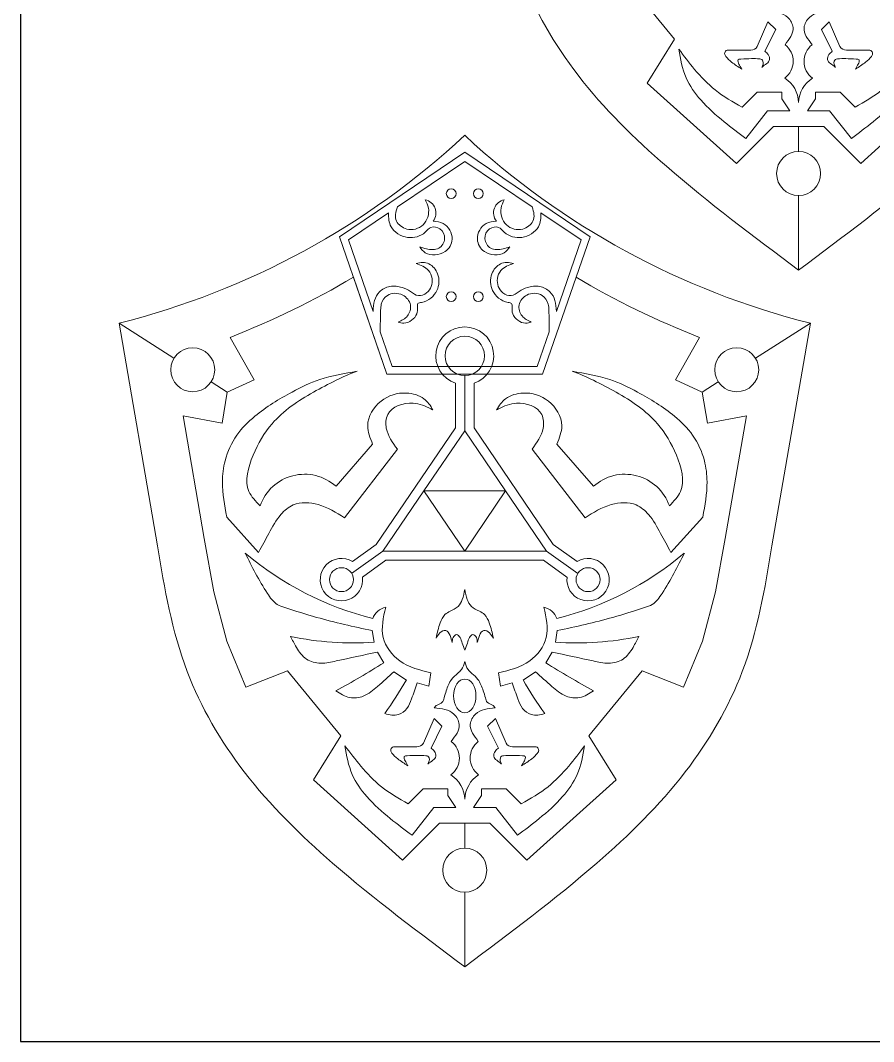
# Model space of a CAD drawing. Header units: inches. Extents: x 0 to 12, y 0 to 12.
# Drawn here: x 0 to 2.053, y 0 to 2.457 of the extents above; entities that cross this region are included whole.
import ezdxf

# ---------------------------------------------------------------- set-up
doc = ezdxf.new("R2010")
doc.units = ezdxf.units.IN
doc.header["$MEASUREMENT"] = 0
doc.layers.get('0').update_dxf_attribs({"color": 5})

msp = doc.modelspace()

# ---------------------------------------------------------------- linework, layer by layer
at = {"lineweight": 0}
for p, q in [((1.4456, 2.5676), (1.5741, 2.4115)), ((1.773, 2.3937), (1.7987, 2.4535)), ((1.8173, 2.4349), (1.7914, 2.3822)), ((1.7987, 2.4535), (1.8173, 2.4349)), ((1.9461, 2.4535), (1.9275, 2.4349)), ((1.9275, 2.4349), (1.9534, 2.3822)), ((1.9718, 2.3937), (1.9461, 2.4535)), ((1.5741, 2.4115), (1.5082, 2.3059)), ((1.7036, 2.385), (1.7574, 2.385)), ((2.0412, 2.385), (1.9874, 2.385)), ((1.5082, 2.3059), (1.723, 2.1124)), ((2.0218, 2.1124), (2.2366, 2.3059)), ((1.7364, 2.2479), (1.7723, 2.2839)), ((1.7723, 2.2839), (1.832, 2.2839)), ((1.832, 2.2839), (1.832, 2.2676)), ((1.832, 2.2676), (1.8513, 2.2391)), ((1.9128, 2.2676), (1.8935, 2.2391)), ((1.9724, 2.2839), (1.9128, 2.2839)), ((1.9128, 2.2839), (1.9128, 2.2676)), ((2.0084, 2.2479), (1.9724, 2.2839)), ((1.7979, 2.2391), (1.7455, 2.1722)), ((1.8513, 2.2391), (1.7979, 2.2391)), ((1.8935, 2.2391), (1.9469, 2.2391)), ((1.9469, 2.2391), (1.9993, 2.1722)), ((1.723, 2.1124), (1.812, 2.2014)), ((1.812, 2.2014), (1.8724, 2.2014)), ((1.8724, 2.2014), (1.9328, 2.2014)), ((1.8724, 2.1414), (1.8724, 2.2014)), ((1.9328, 2.2014), (2.0218, 2.1124)), ((1.0691, 2.1393), (0.7674, 1.9356)), ((1.3708, 1.9356), (1.0691, 2.1393)), ((0.907, 2.0079), (1.0691, 2.1174)), ((1.0691, 2.1174), (1.2312, 2.0079)), ((1.8724, 1.8561), (1.8724, 2.0354)), ((0.7891, 1.9284), (0.8857, 1.9936)), ((1.2525, 1.9936), (1.3491, 1.9284)), ((0.7674, 1.9356), (0.8817, 1.6058)), ((0.8487, 1.7564), (0.7891, 1.9284)), ((1.2565, 1.6058), (1.3708, 1.9356)), ((1.3491, 1.9284), (1.2895, 1.7564)), ((0.8817, 1.6058), (0.8011, 1.8385)), ((1.3371, 1.8385), (1.2565, 1.6058)), ((0.3695, 1.644), (0.2375, 1.728)), ((1.9007, 1.728), (1.7687, 1.644)), ((0.8946, 1.6239), (0.8658, 1.7071)), ((1.2724, 1.7071), (1.2436, 1.6239)), ((0.5045, 1.6941), (0.5623, 1.5916)), ((1.5759, 1.5916), (1.6337, 1.6941)), ((1.0691, 1.6239), (0.8946, 1.6239)), ((1.2436, 1.6239), (1.0691, 1.6239)), ((1.0691, 1.6058), (0.8817, 1.6058)), ((0.8817, 1.6058), (1.0691, 1.6058)), ((1.2565, 1.6058), (1.0691, 1.6058)), ((1.0691, 1.6058), (1.2565, 1.6058)), ((1.0691, 1.4696), (1.0691, 1.6022)), ((0.4977, 1.5625), (0.459, 1.5871)), ((0.5623, 1.5916), (0.4977, 1.5625)), ((1.0468, 1.5835), (1.0468, 1.4765)), ((1.0914, 1.4765), (1.0914, 1.5835)), ((1.6405, 1.5625), (1.5759, 1.5916)), ((1.6792, 1.5871), (1.6405, 1.5625)), ((0.4977, 1.5625), (0.4852, 1.4875)), ((1.653, 1.4875), (1.6405, 1.5625)), ((0.4852, 1.4875), (0.3913, 1.5055)), ((0.3913, 1.5055), (0.4423, 1.2103)), ((1.7469, 1.5055), (1.653, 1.4875)), ((1.6959, 1.2103), (1.7469, 1.5055)), ((1.0468, 1.4765), (0.856, 1.1959)), ((1.2822, 1.1959), (1.0914, 1.4765)), ((1.0691, 1.4696), (0.9706, 1.3248)), ((1.1675, 1.3248), (1.0691, 1.4696)), ((0.7594, 1.3358), (0.8474, 1.4374)), ((0.9072, 1.4249), (0.7797, 1.26)), ((1.231, 1.4249), (1.3585, 1.26)), ((1.3788, 1.3358), (1.2908, 1.4374)), ((0.9706, 1.3248), (0.8722, 1.1801)), ((1.0691, 1.1801), (0.9706, 1.3248)), ((0.9706, 1.3248), (1.1675, 1.3248)), ((1.1675, 1.3248), (1.0691, 1.1801)), ((1.266, 1.1801), (1.1675, 1.3248)), ((0.5732, 1.1769), (0.4963, 1.2619)), ((1.565, 1.1769), (1.6419, 1.2619)), ((0.4423, 1.2103), (0.4656, 1.0821)), ((1.6726, 1.0821), (1.6959, 1.2103)), ((0.8722, 1.1801), (0.797, 1.1262)), ((0.856, 1.1959), (0.7988, 1.1549)), ((0.8722, 1.1801), (1.0691, 1.1801)), ((1.0691, 1.1801), (1.266, 1.1801)), ((1.266, 1.1801), (1.3412, 1.1262)), ((1.3394, 1.1549), (1.2822, 1.1959)), ((0.8231, 1.1174), (0.8794, 1.1578)), ((0.8794, 1.1578), (1.0691, 1.1578)), ((1.0691, 1.1578), (1.2588, 1.1578)), ((1.2588, 1.1578), (1.3151, 1.1174)), ((0.4656, 1.0821), (0.4967, 0.963)), ((1.6414, 0.963), (1.6726, 1.0821)), ((0.8508, 0.9611), (0.8466, 0.9885)), ((1.2874, 0.9611), (1.2916, 0.9885)), ((0.4967, 0.963), (0.5424, 0.8527)), ((1.5958, 0.8527), (1.6414, 0.963)), ((0.8742, 0.9112), (0.859, 0.9367)), ((1.264, 0.9112), (1.2792, 0.9367)), ((0.5424, 0.8527), (0.6423, 0.8916)), ((0.6423, 0.8916), (0.7708, 0.7355)), ((0.9286, 0.8698), (0.8986, 0.8897)), ((0.9879, 0.8872), (0.983, 0.8552)), ((1.1503, 0.8872), (1.1552, 0.8552)), ((1.2096, 0.8698), (1.2396, 0.8897)), ((1.3673, 0.7355), (1.4959, 0.8916)), ((1.4959, 0.8916), (1.5958, 0.8527)), ((0.983, 0.8552), (0.9549, 0.8626)), ((1.1552, 0.8552), (1.1833, 0.8626)), ((0.9697, 0.7177), (0.9954, 0.7775)), ((0.9954, 0.7775), (1.014, 0.7589)), ((1.1428, 0.7775), (1.1242, 0.7589)), ((1.1685, 0.7177), (1.1428, 0.7775)), ((1.014, 0.7589), (0.9881, 0.7062)), ((1.1242, 0.7589), (1.1501, 0.7062)), ((0.7708, 0.7355), (0.7049, 0.6299)), ((1.4333, 0.6299), (1.3673, 0.7355)), ((0.9003, 0.709), (0.9541, 0.709)), ((1.2379, 0.709), (1.1841, 0.709)), ((0.7049, 0.6299), (0.9197, 0.4364)), ((1.2185, 0.4364), (1.4333, 0.6299)), ((0.9331, 0.5719), (0.969, 0.6079)), ((0.969, 0.6079), (1.0287, 0.6079)), ((1.0287, 0.6079), (1.0287, 0.5916)), ((1.0287, 0.5916), (1.048, 0.5631)), ((1.1095, 0.5916), (1.0902, 0.5631)), ((1.1691, 0.6079), (1.1095, 0.6079)), ((1.1095, 0.6079), (1.1095, 0.5916)), ((1.2051, 0.5719), (1.1691, 0.6079)), ((0.9946, 0.5631), (0.9422, 0.4962)), ((1.048, 0.5631), (0.9946, 0.5631)), ((1.0902, 0.5631), (1.1436, 0.5631)), ((1.1436, 0.5631), (1.196, 0.4962)), ((0.9197, 0.4364), (1.0087, 0.5254)), ((1.0087, 0.5254), (1.0691, 0.5254)), ((1.0691, 0.5254), (1.1295, 0.5254)), ((1.0691, 0.4654), (1.0691, 0.5254)), ((1.1295, 0.5254), (1.2185, 0.4364)), ((1.0691, 0.1801), (1.0691, 0.3594))]:
    msp.add_line(p, q, dxfattribs=at)
at = {"color": 250, "lineweight": 0}
for p, q in [((0.2375, 1.728), (0.33, 1.1929)), ((1.8082, 1.1929), (1.9007, 1.728))]:
    msp.add_line(p, q, dxfattribs=at)
msp.add_lwpolyline([(0, 0), (12, 0), (12, 12), (0, 12)], close=True)
at = {"lineweight": 0}
for centre, radius in [((1.8724, 2.0884), 0.053), ((1.0365, 2.0398), 0.0118), ((1.1017, 2.0398), 0.0118), ((1.0365, 1.7921), 0.0118), ((1.1017, 1.7921), 0.0118), ((0.4146, 1.6162), 0.053), ((1.7235, 1.6162), 0.053), ((1.0691, 0.4124), 0.053)]:
    msp.add_circle(centre, radius, dxfattribs=at)
for centre, radius, start, end in [((1.7571, 2.4039), 0.0189, 271.0459, 327.1361), ((1.8088, 2.3581), 0.0506, 306.8379, 52.1804), ((1.936, 2.3581), 0.0506, 127.8196, 233.1621), ((1.9877, 2.4039), 0.0189, 212.8639, 268.9541), ((1.8, 2.2566), 0.0724, 1.9204, 57.3192), ((1.9448, 2.2566), 0.0724, 122.6808, 178.0796), ((0.9672, 1.9933), 0.0326, 322.4729, 78.1054), ((1.171, 1.9933), 0.0326, 101.8946, 217.5271), ((-0.2269, 3.5734), 2.0166, 291.266, 300.649), ((2.3651, 3.5734), 2.0166, 239.351, 248.734), ((1.0691, 1.6496), 0.0697, 90, 251.3478), ((1.0691, 1.6496), 0.0474, 0, 180), ((1.0691, 1.6496), 0.0697, 288.6522, 90), ((1.0691, 1.6496), 0.0474, 180, 0), ((0.6836, 1.2516), 0.1132, 48.0042, 160.7442), ((1.4545, 1.2516), 0.1132, 19.2558, 131.9958), ((1.041, 1.7737), 0.7804, 230.1334, 255.6659), ((0.7724, 1.1112), 0.051, 58.8504, 7.0054), ((1.0972, 1.7737), 0.7804, 284.3341, 309.8666), ((1.3658, 1.1112), 0.051, 172.9946, 121.1496), ((0.7724, 1.1112), 0.0288, 0, 180), ((1.3658, 1.1112), 0.0288, 0, 180), ((0.7724, 1.1112), 0.0288, 180, 0), ((1.3658, 1.1112), 0.0288, 180, 0), ((0.8872, 1.0041), 0.0417, 101.4674, 161.1937), ((1.251, 1.0041), 0.0417, 18.8063, 78.5326), ((0.7988, 1.6705), 0.7114, 257.9267, 274.1924), ((1.3394, 1.6705), 0.7114, 265.8076, 282.0733), ((-0.1484, 2.5321), 1.9165, 298.2597, 302.2494), ((2.2866, 2.5321), 1.9165, 237.7506, 241.7403), ((0.0763, 1.3598), 0.9831, 324.5017, 330.1066), ((2.0619, 1.3598), 0.9831, 209.8934, 215.4983), ((0.9538, 0.7279), 0.0189, 271.0459, 327.1361), ((1.0055, 0.6821), 0.0506, 306.8379, 52.1804), ((1.1327, 0.6821), 0.0506, 127.8196, 233.1621), ((1.1844, 0.7279), 0.0189, 212.8639, 268.9541), ((0.9967, 0.5806), 0.0724, 1.9204, 57.3192), ((1.1415, 0.5806), 0.0724, 122.6808, 178.0796)]:
    msp.add_arc(centre, radius, start, end, dxfattribs=at)
at = {"color": 250, "lineweight": 0}
for centre, start, end in [((-0.2269, 3.5734), 284.1261, 312.9293), ((2.3651, 3.5734), 227.0707, 255.8739)]:
    msp.add_arc(centre, 1.9029, start, end, dxfattribs=at)
at = {"lineweight": 0}
msp.add_ellipse((1.0691, 0.8317), major_axis=(0, 0.0405), ratio=0.665933, dxfattribs=at)
at = {"color": 250, "lineweight": 0}
for points in [[(1.8724, 1.8561), (1.7643, 1.9366), (1.5744, 2.0779), (1.3374, 2.3088), (1.1839, 2.5713), (1.15, 2.7659), (1.1333, 2.8689)], [(1.8724, 1.8561), (1.9805, 1.9366), (2.1704, 2.0779), (2.4074, 2.3088), (2.5609, 2.5713), (2.5948, 2.7659), (2.6115, 2.8689)], [(1.0691, 0.1801), (0.961, 0.2606), (0.7711, 0.4019), (0.5341, 0.6328), (0.3806, 0.8953), (0.3467, 1.0899), (0.33, 1.1929)], [(1.0691, 0.1801), (1.1772, 0.2606), (1.3671, 0.4019), (1.6041, 0.6328), (1.7576, 0.8953), (1.7915, 1.0899), (1.8082, 1.1929)]]:
    msp.add_open_spline(points, degree=3, knots=[0, 0, 0, 0, 0.0808468, 0.1419248, 0.197496, 0.2597021, 0.2597021, 0.2597021, 0.2597021], dxfattribs=at)
at = {"lineweight": 0}
for points, knots in [([(1.8398, 2.3981), (1.8501, 2.4114), (1.8666, 2.4327), (1.844, 2.4742), (1.8166, 2.4772), (1.7989, 2.4791)], [0, 0, 0, 0, 0.00906876, 0.01459213, 0.02458282, 0.02458282, 0.02458282, 0.02458282]), ([(1.905, 2.3981), (1.8947, 2.4114), (1.8781, 2.4327), (1.9008, 2.4742), (1.9282, 2.4772), (1.9459, 2.4791)], [0, 0, 0, 0, 0.00906876, 0.01459213, 0.02458282, 0.02458282, 0.02458282, 0.02458282]), ([(1.7455, 2.1722), (1.728, 2.1855), (1.6898, 2.2142), (1.6381, 2.2599), (1.596, 2.3189), (1.5882, 2.3639), (1.5841, 2.3876)], [0, 0, 0, 0, 0.01319771, 0.02863214, 0.04139854, 0.05566643, 0.05566643, 0.05566643, 0.05566643]), ([(1.7364, 2.2479), (1.7141, 2.2606), (1.6713, 2.2849), (1.6229, 2.336), (1.5965, 2.3711), (1.5841, 2.3876)], [0, 0, 0, 0, 0.0153222, 0.02936662, 0.04175131, 0.04175131, 0.04175131, 0.04175131]), ([(1.7357, 2.3395), (1.7273, 2.3448), (1.7133, 2.3537), (1.6995, 2.3663), (1.6929, 2.3767), (1.697, 2.3847), (1.7017, 2.3849), (1.7036, 2.385)], [0, 0, 0, 0, 0.00596177, 0.00986587, 0.01130521, 0.01296865, 0.01403095, 0.01403095, 0.01403095, 0.01403095]), ([(1.9993, 2.1722), (2.0168, 2.1855), (2.055, 2.2142), (2.1067, 2.2599), (2.1488, 2.3189), (2.1566, 2.3639), (2.1607, 2.3876)], [0, 0, 0, 0, 0.01319771, 0.02863214, 0.04139854, 0.05566643, 0.05566643, 0.05566643, 0.05566643]), ([(2.0084, 2.2479), (2.0307, 2.2606), (2.0735, 2.2849), (2.1219, 2.336), (2.1483, 2.3711), (2.1607, 2.3876)], [0, 0, 0, 0, 0.0153222, 0.02936662, 0.04175131, 0.04175131, 0.04175131, 0.04175131]), ([(2.0091, 2.3395), (2.0175, 2.3448), (2.0315, 2.3537), (2.0453, 2.3663), (2.0519, 2.3767), (2.0478, 2.3847), (2.0431, 2.3849), (2.0412, 2.385)], [0, 0, 0, 0, 0.00596177, 0.00986587, 0.01130521, 0.01296865, 0.01403095, 0.01403095, 0.01403095, 0.01403095]), ([(1.7357, 2.3395), (1.7333, 2.3436), (1.73, 2.3492), (1.7266, 2.3562), (1.7257, 2.3633), (1.7415, 2.3639), (1.7567, 2.3646), (1.7738, 2.3647), (1.7842, 2.363), (1.7889, 2.3554), (1.7864, 2.3484), (1.7838, 2.3438)], [0, 0, 0, 0, 0.00278599, 0.00388366, 0.00486863, 0.00626844, 0.01134116, 0.01538852, 0.01640716, 0.01732059, 0.0203083, 0.0203083, 0.0203083, 0.0203083]), ([(1.7914, 2.3822), (1.7943, 2.3798), (1.8004, 2.3749), (1.8062, 2.3568), (1.7908, 2.35), (1.784, 2.344), (1.7838, 2.3438)], [0, 0, 0, 0, 0.002263082, 0.004672888, 0.009805081, 0.009973743, 0.009973743, 0.009973743, 0.009973743]), ([(1.9534, 2.3822), (1.9505, 2.3798), (1.9444, 2.3749), (1.9386, 2.3568), (1.954, 2.35), (1.9608, 2.344), (1.961, 2.3438)], [0, 0, 0, 0, 0.002263082, 0.004672888, 0.009805081, 0.009973743, 0.009973743, 0.009973743, 0.009973743]), ([(2.0091, 2.3395), (2.0115, 2.3436), (2.0148, 2.3492), (2.0182, 2.3562), (2.0191, 2.3633), (2.0033, 2.3639), (1.9881, 2.3646), (1.971, 2.3647), (1.9606, 2.363), (1.9559, 2.3554), (1.9584, 2.3484), (1.961, 2.3438)], [0, 0, 0, 0, 0.00278599, 0.00388366, 0.00486863, 0.00626844, 0.01134116, 0.01538852, 0.01640716, 0.01732059, 0.0203083, 0.0203083, 0.0203083, 0.0203083]), ([(0.9739, 2.0252), (0.9772, 2.0187), (0.9868, 1.9994), (0.9745, 1.9594), (0.9315, 1.9478), (0.8982, 1.9736), (0.9026, 1.9956), (0.907, 2.0079)], [0, 0, 0, 0, 0.00433671, 0.01277802, 0.0209013, 0.027078, 0.03417887, 0.03417887, 0.03417887, 0.03417887]), ([(1.1643, 2.0252), (1.161, 2.0187), (1.1514, 1.9994), (1.1637, 1.9594), (1.2067, 1.9478), (1.24, 1.9736), (1.2356, 1.9956), (1.2312, 2.0079)], [0, 0, 0, 0, 0.00433671, 0.01277802, 0.0209013, 0.027078, 0.03417887, 0.03417887, 0.03417887, 0.03417887]), ([(0.8857, 1.9936), (0.8856, 1.9816), (0.8876, 1.9539), (0.9301, 1.9278), (0.9692, 1.9385), (0.9872, 1.9626), (1.0134, 1.9572), (1.0253, 1.931), (1.0082, 1.9025), (0.9806, 1.9054), (0.966, 1.91), (0.9608, 1.9116)], [0.00161532, 0.00161532, 0.00161532, 0.00161532, 0.00843951, 0.01794767, 0.02676165, 0.03034979, 0.03473275, 0.03990875, 0.04526398, 0.05124625, 0.05456569, 0.05456569, 0.05456569, 0.05456569]), ([(1.2525, 1.9936), (1.2526, 1.9816), (1.2506, 1.9539), (1.2081, 1.9278), (1.169, 1.9385), (1.151, 1.9626), (1.1248, 1.9572), (1.1129, 1.931), (1.13, 1.9025), (1.1576, 1.9054), (1.1722, 1.91), (1.1774, 1.9116)], [0.00161532, 0.00161532, 0.00161532, 0.00161532, 0.00843951, 0.01794767, 0.02676165, 0.03034979, 0.03473275, 0.03990875, 0.04526398, 0.05124625, 0.05456569, 0.05456569, 0.05456569, 0.05456569]), ([(0.9608, 1.9116), (0.9648, 1.9063), (0.9787, 1.8883), (1.0225, 1.8921), (1.0464, 1.9322), (1.0251, 1.9706), (1.0016, 1.9727), (0.993, 1.9735)], [0.00033634, 0.00033634, 0.00033634, 0.00033634, 0.0041984, 0.013742, 0.02052441, 0.02924261, 0.03426993, 0.03426993, 0.03426993, 0.03426993]), ([(1.1774, 1.9116), (1.1734, 1.9063), (1.1594, 1.8883), (1.1157, 1.8921), (1.0918, 1.9322), (1.1131, 1.9706), (1.1366, 1.9727), (1.1452, 1.9735)], [0.00033634, 0.00033634, 0.00033634, 0.00033634, 0.0041984, 0.013742, 0.02052441, 0.02924261, 0.03426993, 0.03426993, 0.03426993, 0.03426993]), ([(0.9519, 1.8719), (0.9633, 1.8677), (0.9813, 1.8608), (0.9949, 1.8308), (0.9849, 1.8015), (0.9565, 1.7905), (0.9386, 1.8057), (0.9167, 1.8161), (0.8891, 1.8195), (0.8538, 1.8013), (0.8493, 1.7749), (0.8487, 1.7564)], [0.00030639, 0.00030639, 0.00030639, 0.00030639, 0.00723422, 0.01140536, 0.01883983, 0.0229945, 0.02731397, 0.03175048, 0.03768136, 0.04330908, 0.05350238, 0.05350238, 0.05350238, 0.05350238]), ([(0.9089, 1.7308), (0.9134, 1.7293), (0.9303, 1.7246), (0.9553, 1.7433), (0.9554, 1.7635), (0.9545, 1.7771), (0.98, 1.7791), (1.0064, 1.8021), (1.0098, 1.8456), (0.984, 1.8759), (0.9631, 1.8747), (0.9519, 1.8719)], [0.000453, 0.000453, 0.000453, 0.000453, 0.00323887, 0.01091014, 0.01408877, 0.01589701, 0.01769875, 0.02708716, 0.03507638, 0.0414146, 0.04796878, 0.04796878, 0.04796878, 0.04796878]), ([(1.2293, 1.7308), (1.2248, 1.7293), (1.2079, 1.7246), (1.1829, 1.7433), (1.1828, 1.7635), (1.1837, 1.7771), (1.1582, 1.7791), (1.1318, 1.8021), (1.1284, 1.8456), (1.1542, 1.8759), (1.1751, 1.8747), (1.1863, 1.8719)], [0.000453, 0.000453, 0.000453, 0.000453, 0.00323887, 0.01091014, 0.01408877, 0.01589701, 0.01769875, 0.02708716, 0.03507638, 0.0414146, 0.04796878, 0.04796878, 0.04796878, 0.04796878]), ([(1.1863, 1.8719), (1.1749, 1.8677), (1.1569, 1.8608), (1.1433, 1.8308), (1.1533, 1.8015), (1.1817, 1.7905), (1.1996, 1.8057), (1.2215, 1.8161), (1.249, 1.8195), (1.2843, 1.8013), (1.2889, 1.7749), (1.2895, 1.7564)], [0.00030639, 0.00030639, 0.00030639, 0.00030639, 0.00723422, 0.01140536, 0.01883983, 0.0229945, 0.02731397, 0.03175048, 0.03768136, 0.04330908, 0.05350238, 0.05350238, 0.05350238, 0.05350238]), ([(0.9089, 1.7308), (0.9172, 1.7347), (0.934, 1.7427), (0.9433, 1.7741), (0.9202, 1.8015), (0.8832, 1.8018), (0.8675, 1.7778), (0.8662, 1.7469), (0.8659, 1.7245), (0.8658, 1.7071)], [0.0000638, 0.0000638, 0.0000638, 0.0000638, 0.00537861, 0.01092551, 0.01688756, 0.02427956, 0.02934575, 0.0323294, 0.04278048, 0.04278048, 0.04278048, 0.04278048]), ([(1.2293, 1.7308), (1.221, 1.7347), (1.2042, 1.7427), (1.1949, 1.7741), (1.218, 1.8015), (1.255, 1.8018), (1.2707, 1.7778), (1.272, 1.7469), (1.2723, 1.7245), (1.2724, 1.7071)], [0.0000638, 0.0000638, 0.0000638, 0.0000638, 0.00537861, 0.01092551, 0.01688756, 0.02427956, 0.02934575, 0.0323294, 0.04278048, 0.04278048, 0.04278048, 0.04278048]), ([(0.8105, 1.6125), (0.7799, 1.6074), (0.7251, 1.5984), (0.6429, 1.5585), (0.5738, 1.5159), (0.5165, 1.46), (0.4909, 1.4033), (0.4828, 1.335), (0.4911, 1.29), (0.4963, 1.2619)], [0, 0, 0, 0, 0.0185093, 0.0331391, 0.054433, 0.0670295, 0.0805547, 0.0908208, 0.1078467, 0.1078467, 0.1078467, 0.1078467]), ([(0.5768, 1.289), (0.5661, 1.2998), (0.534, 1.3324), (0.5575, 1.4148), (0.607, 1.4999), (0.6861, 1.5537), (0.7575, 1.59), (0.7929, 1.6069), (0.8105, 1.6125)], [0, 0, 0, 0, 0.00874255, 0.02624393, 0.04399088, 0.06904044, 0.08130712, 0.09240467, 0.09240467, 0.09240467, 0.09240467]), ([(1.3277, 1.6125), (1.3583, 1.6074), (1.4131, 1.5984), (1.4953, 1.5585), (1.5644, 1.5159), (1.6217, 1.46), (1.6472, 1.4033), (1.6554, 1.335), (1.6471, 1.29), (1.6419, 1.2619)], [0, 0, 0, 0, 0.0185093, 0.0331391, 0.054433, 0.0670295, 0.0805547, 0.0908208, 0.1078467, 0.1078467, 0.1078467, 0.1078467]), ([(1.5614, 1.289), (1.5721, 1.2998), (1.6042, 1.3324), (1.5807, 1.4148), (1.5312, 1.4999), (1.4521, 1.5537), (1.3807, 1.59), (1.3453, 1.6069), (1.3277, 1.6125)], [0, 0, 0, 0, 0.00874255, 0.02624393, 0.04399088, 0.06904044, 0.08130712, 0.09240467, 0.09240467, 0.09240467, 0.09240467]), ([(0.8474, 1.4374), (0.8414, 1.452), (0.8266, 1.4881), (0.8625, 1.5474), (0.9217, 1.5658), (0.9716, 1.5516), (0.9867, 1.5299), (0.9925, 1.5194)], [0, 0, 0, 0, 0.0091162, 0.02256182, 0.03539583, 0.04424211, 0.051276, 0.051276, 0.051276, 0.051276]), ([(1.2908, 1.4374), (1.2968, 1.452), (1.3116, 1.4881), (1.2756, 1.5474), (1.2165, 1.5658), (1.1666, 1.5516), (1.1515, 1.5299), (1.1456, 1.5194)], [0, 0, 0, 0, 0.0091162, 0.02256182, 0.03539583, 0.04424211, 0.051276, 0.051276, 0.051276, 0.051276]), ([(0.9072, 1.4249), (0.8956, 1.4407), (0.8774, 1.4654), (0.88, 1.5232), (0.9399, 1.5433), (0.976, 1.5282), (0.9909, 1.5203), (0.9925, 1.5194)], [0, 0, 0, 0, 0.01143883, 0.01801906, 0.03139935, 0.04037691, 0.0415103, 0.0415103, 0.0415103, 0.0415103]), ([(1.231, 1.4249), (1.2426, 1.4407), (1.2608, 1.4654), (1.2582, 1.5232), (1.1983, 1.5433), (1.1622, 1.5282), (1.1473, 1.5203), (1.1456, 1.5194)], [0, 0, 0, 0, 0.01143883, 0.01801906, 0.03139935, 0.04037691, 0.0415103, 0.0415103, 0.0415103, 0.0415103]), ([(0.5732, 1.1769), (0.5814, 1.1921), (0.5979, 1.2232), (0.621, 1.2651), (0.6608, 1.2998), (0.7227, 1.2955), (0.7597, 1.2725), (0.7797, 1.26)], [0, 0, 0, 0, 0.01038254, 0.02111262, 0.02864786, 0.04065201, 0.05478983, 0.05478983, 0.05478983, 0.05478983]), ([(1.565, 1.1769), (1.5568, 1.1921), (1.5403, 1.2232), (1.5172, 1.2651), (1.4774, 1.2998), (1.4154, 1.2955), (1.3785, 1.2725), (1.3585, 1.26)], [0, 0, 0, 0, 0.01038254, 0.02111262, 0.02864786, 0.04065201, 0.05478983, 0.05478983, 0.05478983, 0.05478983]), ([(0.8466, 0.9885), (0.8016, 0.9983), (0.7305, 1.0138), (0.6559, 1.0377), (0.612, 1.0519), (0.5789, 1.0996), (0.5572, 1.1424), (0.5407, 1.1747)], [0, 0, 0, 0, 0.02753964, 0.04351363, 0.0474821, 0.05463243, 0.07669562, 0.07669562, 0.07669562, 0.07669562]), ([(1.2916, 0.9885), (1.3366, 0.9983), (1.4077, 1.0138), (1.4823, 1.0377), (1.5262, 1.0519), (1.5593, 1.0996), (1.581, 1.1424), (1.5975, 1.1747)], [0, 0, 0, 0, 0.02753964, 0.04351363, 0.0474821, 0.05463243, 0.07669562, 0.07669562, 0.07669562, 0.07669562]), ([(1.0691, 1.0876), (1.0676, 1.0795), (1.0648, 1.065), (1.054, 1.0441), (1.0358, 1.0369), (1.0184, 1.0265), (1.0072, 1.0027), (1.003, 0.9831), (1.0003, 0.9708)], [0, 0, 0, 0, 0.00496667, 0.00889983, 0.01334248, 0.01630321, 0.02086423, 0.02843291, 0.02843291, 0.02843291, 0.02843291]), ([(1.0691, 1.0876), (1.0706, 1.0795), (1.0734, 1.065), (1.0841, 1.0441), (1.1024, 1.0369), (1.1198, 1.0265), (1.131, 1.0027), (1.1352, 0.9831), (1.1379, 0.9708)], [0, 0, 0, 0, 0.00496667, 0.00889983, 0.01334248, 0.01630321, 0.02086423, 0.02843291, 0.02843291, 0.02843291, 0.02843291]), ([(0.9879, 0.8872), (0.9613, 0.8935), (0.912, 0.9053), (0.8618, 0.972), (0.8731, 1.0202), (0.8789, 1.045)], [0, 0, 0, 0, 0.01607831, 0.02987121, 0.04449574, 0.04449574, 0.04449574, 0.04449574]), ([(1.1503, 0.8872), (1.1769, 0.8935), (1.2262, 0.9053), (1.2764, 0.972), (1.2651, 1.0202), (1.2593, 1.045)], [0, 0, 0, 0, 0.01607831, 0.02987121, 0.04449574, 0.04449574, 0.04449574, 0.04449574]), ([(1.0389, 0.9597), (1.0376, 0.9651), (1.035, 0.9756), (1.0249, 0.9936), (1.0079, 0.9836), (1.0029, 0.9751), (1.0003, 0.9708)], [0, 0, 0, 0, 0.00351206, 0.00679766, 0.00978558, 0.01288207, 0.01288207, 0.01288207, 0.01288207]), ([(1.0993, 0.9597), (1.1006, 0.9651), (1.1032, 0.9756), (1.1133, 0.9936), (1.1303, 0.9836), (1.1353, 0.9751), (1.1379, 0.9708)], [0, 0, 0, 0, 0.00351206, 0.00679766, 0.00978558, 0.01288207, 0.01288207, 0.01288207, 0.01288207]), ([(0.859, 0.9367), (0.8261, 0.9299), (0.7808, 0.9205), (0.7237, 0.9072), (0.6852, 0.9167), (0.6644, 0.9461), (0.6544, 0.966), (0.65, 0.9749)], [0, 0, 0, 0, 0.02023305, 0.02779216, 0.03497388, 0.04239776, 0.04841567, 0.04841567, 0.04841567, 0.04841567]), ([(1.0691, 0.9415), (1.0669, 0.9473), (1.0629, 0.9576), (1.0595, 0.9707), (1.0497, 0.9832), (1.0392, 0.9716), (1.039, 0.9638), (1.0389, 0.9597)], [0, 0, 0, 0, 0.00367448, 0.00651244, 0.00872326, 0.0109429, 0.0134626, 0.0134626, 0.0134626, 0.0134626]), ([(1.0691, 0.9415), (1.0713, 0.9473), (1.0753, 0.9576), (1.0787, 0.9707), (1.0885, 0.9832), (1.099, 0.9716), (1.0992, 0.9638), (1.0993, 0.9597)], [0, 0, 0, 0, 0.00367448, 0.00651244, 0.00872326, 0.0109429, 0.0134626, 0.0134626, 0.0134626, 0.0134626]), ([(1.2792, 0.9367), (1.3121, 0.9299), (1.3574, 0.9205), (1.4145, 0.9072), (1.453, 0.9167), (1.4738, 0.9461), (1.4838, 0.966), (1.4882, 0.9749)], [0, 0, 0, 0, 0.02023305, 0.02779216, 0.03497388, 0.04239776, 0.04841567, 0.04841567, 0.04841567, 0.04841567]), ([(1.0691, 0.9141), (1.0672, 0.9073), (1.064, 0.8961), (1.0501, 0.8841), (1.034, 0.87), (1.0256, 0.8477), (1.0199, 0.8293), (1.0161, 0.8139), (1.003, 0.8113), (0.9977, 0.8054), (0.9956, 0.8031)], [0, 0, 0, 0, 0.00412311, 0.00675957, 0.01082209, 0.01687384, 0.02044886, 0.02277519, 0.025562, 0.02745838, 0.02745838, 0.02745838, 0.02745838]), ([(1.0691, 0.9141), (1.071, 0.9073), (1.0742, 0.8961), (1.0881, 0.8841), (1.1041, 0.87), (1.1126, 0.8477), (1.1183, 0.8293), (1.1221, 0.8139), (1.1352, 0.8113), (1.1405, 0.8054), (1.1426, 0.8031)], [0, 0, 0, 0, 0.00412311, 0.00675957, 0.01082209, 0.01687384, 0.02044886, 0.02277519, 0.025562, 0.02745838, 0.02745838, 0.02745838, 0.02745838]), ([(0.8986, 0.8897), (0.8858, 0.8778), (0.8627, 0.8566), (0.8296, 0.8292), (0.7898, 0.8235), (0.7697, 0.8368), (0.759, 0.844)], [0, 0, 0, 0, 0.01052872, 0.01884852, 0.02537562, 0.03288337, 0.03288337, 0.03288337, 0.03288337]), ([(1.2396, 0.8897), (1.2524, 0.8778), (1.2755, 0.8566), (1.3086, 0.8292), (1.3484, 0.8235), (1.3685, 0.8368), (1.3792, 0.844)], [0, 0, 0, 0, 0.01052872, 0.01884852, 0.02537562, 0.03288337, 0.03288337, 0.03288337, 0.03288337]), ([(0.9549, 0.8626), (0.9505, 0.8498), (0.9432, 0.829), (0.9319, 0.8006), (0.9079, 0.7814), (0.8879, 0.7862), (0.8767, 0.7889)], [0, 0, 0, 0, 0.00813648, 0.01321573, 0.01827977, 0.02485473, 0.02485473, 0.02485473, 0.02485473]), ([(1.1833, 0.8626), (1.1877, 0.8498), (1.195, 0.829), (1.2063, 0.8006), (1.2303, 0.7814), (1.2502, 0.7862), (1.2615, 0.7889)], [0, 0, 0, 0, 0.00813648, 0.01321573, 0.01827977, 0.02485473, 0.02485473, 0.02485473, 0.02485473]), ([(1.0365, 0.7221), (1.0468, 0.7354), (1.0633, 0.7567), (1.0407, 0.7982), (1.0133, 0.8012), (0.9956, 0.8031)], [0, 0, 0, 0, 0.00906876, 0.01459213, 0.02458282, 0.02458282, 0.02458282, 0.02458282]), ([(1.1017, 0.7221), (1.0914, 0.7354), (1.0748, 0.7567), (1.0975, 0.7982), (1.1249, 0.8012), (1.1426, 0.8031)], [0, 0, 0, 0, 0.00906876, 0.01459213, 0.02458282, 0.02458282, 0.02458282, 0.02458282]), ([(0.9422, 0.4962), (0.9247, 0.5095), (0.8865, 0.5382), (0.8348, 0.5839), (0.7927, 0.6429), (0.7849, 0.6879), (0.7808, 0.7116)], [0, 0, 0, 0, 0.01319771, 0.02863214, 0.04139854, 0.05566643, 0.05566643, 0.05566643, 0.05566643]), ([(0.9331, 0.5719), (0.9108, 0.5846), (0.868, 0.6089), (0.8196, 0.66), (0.7932, 0.6951), (0.7808, 0.7116)], [0, 0, 0, 0, 0.0153222, 0.02936662, 0.04175131, 0.04175131, 0.04175131, 0.04175131]), ([(0.9324, 0.6635), (0.924, 0.6688), (0.91, 0.6777), (0.8962, 0.6903), (0.8896, 0.7007), (0.8937, 0.7087), (0.8984, 0.7089), (0.9003, 0.709)], [0, 0, 0, 0, 0.00596177, 0.00986587, 0.01130521, 0.01296865, 0.01403095, 0.01403095, 0.01403095, 0.01403095]), ([(0.9324, 0.6635), (0.93, 0.6676), (0.9267, 0.6732), (0.9233, 0.6802), (0.9224, 0.6873), (0.9382, 0.6879), (0.9534, 0.6886), (0.9705, 0.6887), (0.9809, 0.687), (0.9856, 0.6794), (0.9831, 0.6724), (0.9805, 0.6678)], [0, 0, 0, 0, 0.00278599, 0.00388366, 0.00486863, 0.00626844, 0.01134116, 0.01538852, 0.01640716, 0.01732059, 0.0203083, 0.0203083, 0.0203083, 0.0203083]), ([(0.9881, 0.7062), (0.991, 0.7038), (0.9971, 0.6989), (1.0029, 0.6808), (0.9875, 0.674), (0.9807, 0.668), (0.9805, 0.6678)], [0, 0, 0, 0, 0.002263082, 0.004672888, 0.009805081, 0.009973743, 0.009973743, 0.009973743, 0.009973743]), ([(1.1501, 0.7062), (1.1472, 0.7038), (1.1411, 0.6989), (1.1353, 0.6808), (1.1507, 0.674), (1.1575, 0.668), (1.1577, 0.6678)], [0, 0, 0, 0, 0.002263082, 0.004672888, 0.009805081, 0.009973743, 0.009973743, 0.009973743, 0.009973743]), ([(1.2058, 0.6635), (1.2082, 0.6676), (1.2115, 0.6732), (1.2149, 0.6802), (1.2158, 0.6873), (1.2, 0.6879), (1.1848, 0.6886), (1.1677, 0.6887), (1.1573, 0.687), (1.1526, 0.6794), (1.1551, 0.6724), (1.1577, 0.6678)], [0, 0, 0, 0, 0.00278599, 0.00388366, 0.00486863, 0.00626844, 0.01134116, 0.01538852, 0.01640716, 0.01732059, 0.0203083, 0.0203083, 0.0203083, 0.0203083]), ([(1.196, 0.4962), (1.2135, 0.5095), (1.2517, 0.5382), (1.3034, 0.5839), (1.3455, 0.6429), (1.3533, 0.6879), (1.3574, 0.7116)], [0, 0, 0, 0, 0.01319771, 0.02863214, 0.04139854, 0.05566643, 0.05566643, 0.05566643, 0.05566643]), ([(1.2051, 0.5719), (1.2274, 0.5846), (1.2702, 0.6089), (1.3186, 0.66), (1.345, 0.6951), (1.3574, 0.7116)], [0, 0, 0, 0, 0.0153222, 0.02936662, 0.04175131, 0.04175131, 0.04175131, 0.04175131]), ([(1.2058, 0.6635), (1.2142, 0.6688), (1.2282, 0.6777), (1.242, 0.6903), (1.2486, 0.7007), (1.2445, 0.7087), (1.2398, 0.7089), (1.2379, 0.709)], [0, 0, 0, 0, 0.00596177, 0.00986587, 0.01130521, 0.01296865, 0.01403095, 0.01403095, 0.01403095, 0.01403095])]:
    msp.add_open_spline(points, degree=3, knots=knots, dxfattribs=at)

doc.saveas('drawing.dxf')
